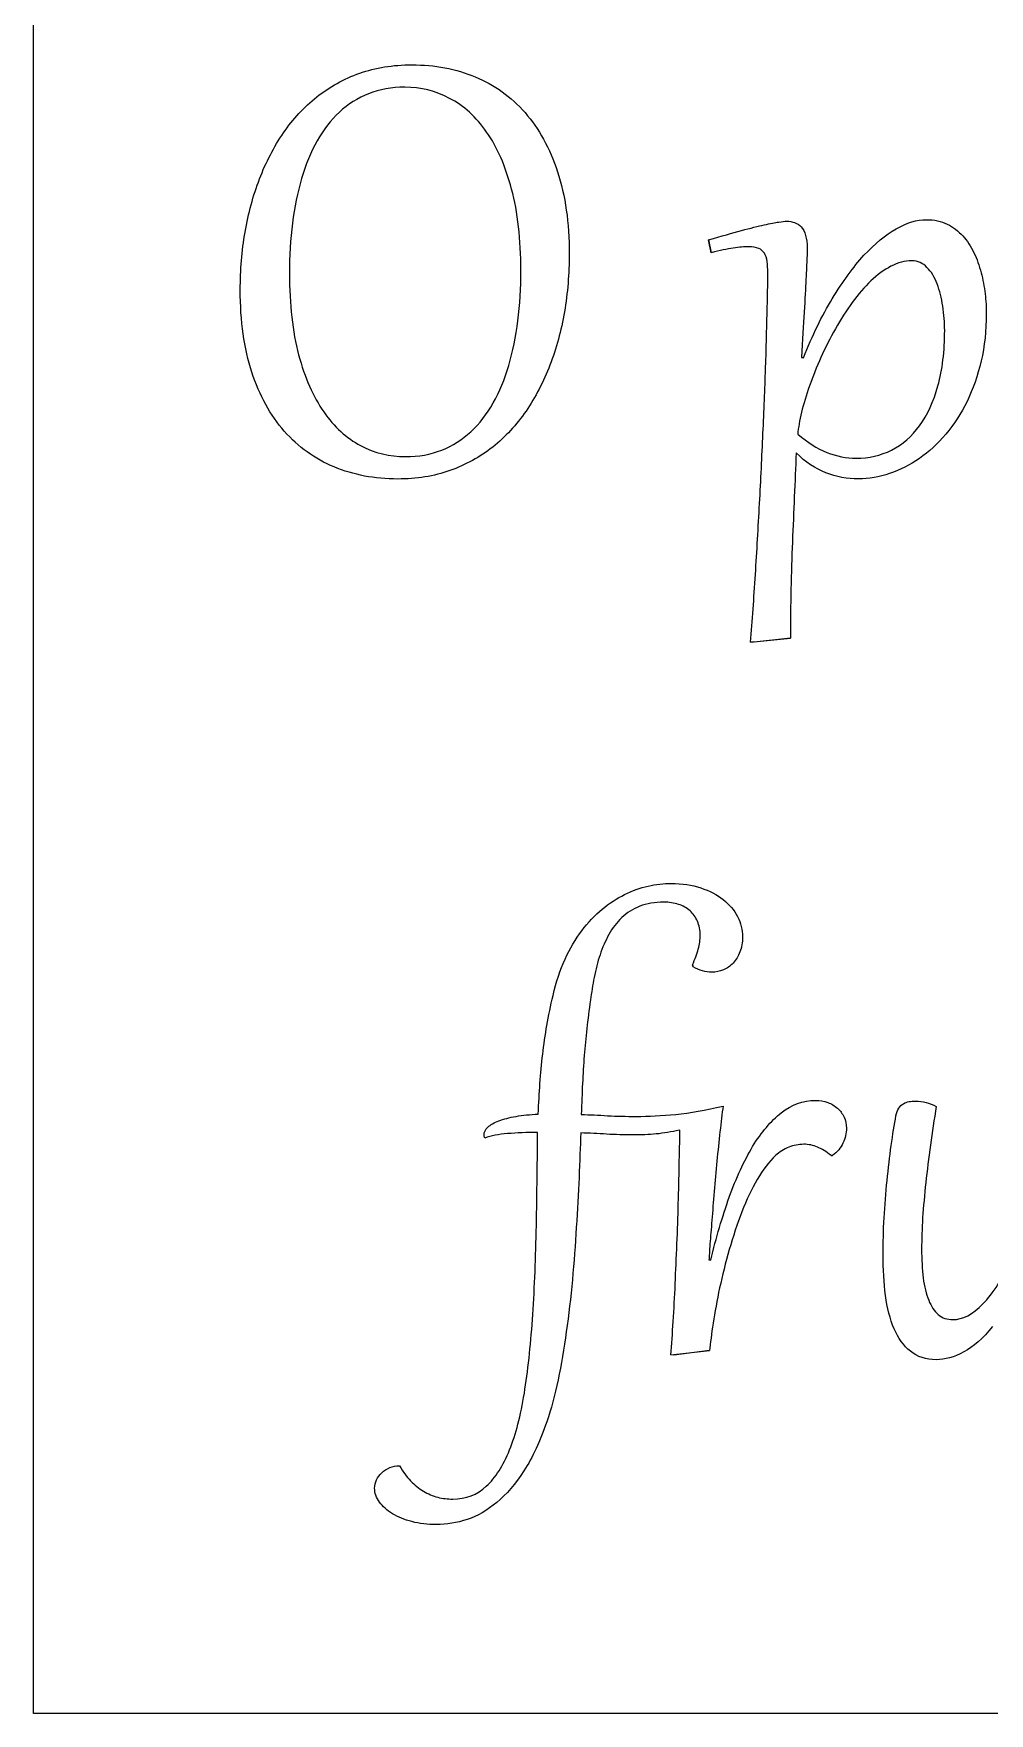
# Model space of a CAD drawing. Extents: x 7 to 168, y 177 to 282.
# Drawn here: x 63.3 to 78.61, y 176.99 to 203.89 of the extents above; entities that cross this region are included whole.
import ezdxf

# ---------------------------------------------------------------- set-up
doc = ezdxf.new("R2010")
doc.units = 0
doc.layers.add('Layer_1', color=7, linetype='CONTINUOUS')

msp = doc.modelspace()

# ---------------------------------------------------------------- linework, layer by layer
at = {"layer": 'Layer_1', "color": 1}
msp.add_lwpolyline([(63.295236, 226.990477), (113.295238, 226.990477), (113.295238, 176.990475), (63.295236, 176.990475), (63.295236, 226.990477)], dxfattribs=at)
at = {"layer": 'Layer_1', "color": 3}
for points in [[(74.149314, 200.384767), (74.107973, 200.588715), (74.107974, 200.588723)], [(75.593499, 198.706324), (75.626571, 198.703501)], [(75.535621, 197.479871), (75.535621, 197.479871)], [(69.251767, 197.118824), (69.251767, 197.118824)], [(69.127744, 196.760534), (69.127744, 196.760534)], [(75.41711, 194.211099), (74.838334, 194.144952), (74.780456, 194.147774)], [(73.859928, 188.947068), (73.848904, 188.980142)], [(71.379462, 186.587837), (71.379458, 186.587857)], [(73.647712, 186.326017), (73.633931, 186.334286)], [(76.092351, 185.923565), (76.070301, 185.923565)], [(74.113487, 184.25345), (74.141049, 184.250628)], [(74.124511, 182.800931), (73.548491, 182.729272), (73.504394, 182.732094)]]:
    msp.add_lwpolyline(points, close=True, dxfattribs=at)
for points in [[(68.518651, 203.259361), (68.77221, 203.349394), (69.050573, 203.39441), (69.353742, 203.39441)], [(69.353742, 203.39441), (69.723056, 203.39441), (70.062054, 203.330101), (70.370734, 203.201483)], [(67.832388, 202.881779), (68.036337, 203.04347), (68.265092, 203.16933), (68.518651, 203.259361)], [(70.370734, 203.201483), (70.679415, 203.072867), (70.944917, 202.881779), (71.16724, 202.628219)], [(67.297709, 202.303003), (67.450212, 202.527165), (67.628438, 202.72009), (67.832388, 202.881779)], [(68.661967, 202.931388), (68.487415, 202.861568), (68.331238, 202.763268), (68.193434, 202.636488)], [(69.243499, 203.036121), (69.030362, 203.036121), (68.836518, 203.00121), (68.661967, 202.931388)], [(69.960079, 202.856974), (69.735918, 202.976405), (69.497058, 203.036121), (69.243499, 203.036121)], [(70.552635, 202.316784), (70.383596, 202.559318), (70.186077, 202.739382), (69.960079, 202.856974)], [(68.193434, 202.636488), (68.057467, 202.509708), (67.938956, 202.356287), (67.8379, 202.176223)], [(71.16724, 202.628219), (71.391401, 202.374661), (71.565034, 202.058632), (71.688138, 201.68013)], [(66.914614, 201.567131), (67.017508, 201.835389), (67.145206, 202.08068), (67.297709, 202.303003)], [(67.8379, 202.176223), (67.736844, 201.99616), (67.653243, 201.794966), (67.587097, 201.572643)], [(70.952266, 201.401766), (70.854885, 201.77108), (70.721674, 202.076086), (70.552635, 202.316784)], [(66.683104, 200.715503), (66.734551, 201.016834), (66.811721, 201.30071), (66.914614, 201.567131)], [(67.587097, 201.572643), (67.522788, 201.352158), (67.474098, 201.113298), (67.441025, 200.856064)], [(71.688138, 201.68013), (71.813081, 201.301629), (71.875552, 200.863413), (71.875552, 200.365483)], [(71.101094, 200.100899), (71.101094, 200.600668), (71.051485, 201.03429), (70.952266, 201.401766)], [(66.605934, 199.789461), (66.605934, 200.105492), (66.631657, 200.414173), (66.683104, 200.715503)], [(67.441025, 200.856064), (67.409789, 200.600668), (67.394172, 200.333328), (67.394172, 200.054045)], [(74.107974, 200.588723), (74.313761, 200.651194), (74.489231, 200.701722), (74.634384, 200.740308)], [(74.634384, 200.740308), (74.779538, 200.778893), (74.900805, 200.80921), (74.998186, 200.831259)], [(74.998186, 200.831259), (75.097405, 200.853307), (75.174575, 200.868006), (75.229697, 200.875357)], [(75.229697, 200.875357), (75.286656, 200.884538), (75.328915, 200.889129), (75.356476, 200.889129)], [(75.356476, 200.889129), (75.402411, 200.889129), (75.445589, 200.881782), (75.486012, 200.867088)], [(75.486012, 200.867088), (75.526434, 200.854218), (75.561344, 200.831251), (75.590743, 200.798186)], [(75.590743, 200.798186), (75.621978, 200.765113), (75.645864, 200.720097), (75.662401, 200.663137)], [(76.59671, 200.343368), (76.769424, 200.530782), (76.94122, 200.672261), (77.112097, 200.767805)], [(77.112097, 200.767805), (77.282973, 200.865186), (77.445582, 200.913877), (77.599922, 200.913877)], [(77.599922, 200.913877), (77.724864, 200.913877), (77.835107, 200.889991), (77.930651, 200.842218)], [(77.930651, 200.842218), (78.026195, 200.796284), (78.108877, 200.733813), (78.178698, 200.654806)], [(74.502092, 200.45918), (74.404711, 200.444486), (74.287118, 200.419682), (74.149314, 200.384767)], [(74.750139, 200.481222), (74.682156, 200.481222), (74.599473, 200.473875), (74.502092, 200.45918)], [(74.909991, 200.453677), (74.869569, 200.47204), (74.816285, 200.481222), (74.750139, 200.481222)], [(75.000942, 200.376506), (74.980731, 200.411417), (74.950414, 200.437141), (74.909991, 200.453677)], [(75.662401, 200.663137), (75.678937, 200.608017), (75.687205, 200.539115), (75.687205, 200.456432)], [(75.687205, 200.456432), (75.687205, 200.428872), (75.685368, 200.374669), (75.681694, 200.293824)], [(78.178698, 200.654806), (78.250356, 200.577635), (78.310071, 200.487603), (78.357843, 200.38471)], [(71.875552, 200.365483), (71.875552, 200.049452), (71.849828, 199.740772), (71.798382, 199.439441)], [(75.045039, 200.244215), (75.03769, 200.297498), (75.022991, 200.341595), (75.000942, 200.376506)], [(75.056063, 200.062314), (75.056063, 200.132134), (75.052388, 200.192767), (75.045039, 200.244215)], [(75.681694, 200.293824), (75.67985, 200.212978), (75.675256, 200.100897), (75.667913, 199.957581)], [(76.089592, 199.648836), (76.256794, 199.924445), (76.425833, 200.155955), (76.59671, 200.343368)], [(77.029415, 200.167044), (76.919172, 200.110086), (76.811684, 200.031997), (76.706954, 199.932777)], [(77.3629, 200.255238), (77.250819, 200.255238), (77.139658, 200.22584), (77.029415, 200.167044)], [(77.605434, 200.150508), (77.539289, 200.220328), (77.458444, 200.255238), (77.3629, 200.255238)], [(78.357843, 200.38471), (78.405615, 200.283654), (78.4442, 200.177085), (78.473598, 200.065004)], [(67.394172, 200.054045), (67.394172, 199.554276), (67.442862, 199.119735), (67.540244, 198.750421)], [(71.051485, 199.296123), (71.084558, 199.551521), (71.101094, 199.81978), (71.101094, 200.100899)], [(75.045039, 199.406367), (75.052388, 199.670951), (75.056063, 199.8896), (75.056063, 200.062314)], [(75.667913, 199.957581), (75.660564, 199.816103), (75.650458, 199.641553), (75.637596, 199.433929)], [(76.706954, 199.932777), (76.60406, 199.835397), (76.504841, 199.720561), (76.409297, 199.588268)], [(77.768043, 199.885925), (77.727621, 199.99433), (77.673418, 200.082525), (77.605434, 200.150508)], [(78.473598, 200.065004), (78.502996, 199.954762), (78.524126, 199.842682), (78.536988, 199.728764)], [(66.790591, 198.472057), (66.667486, 198.850558), (66.605934, 199.289693), (66.605934, 199.789461)], [(75.626571, 198.703501), (75.769887, 199.059956), (75.924228, 199.375067), (76.089592, 199.648836)], [(77.858994, 199.527635), (77.840619, 199.659926), (77.810302, 199.779356), (77.768043, 199.885925)], [(78.536988, 199.728764), (78.54985, 199.614846), (78.556281, 199.508277), (78.556281, 199.409057)], [(71.798382, 199.439441), (71.746935, 199.138109), (71.669765, 198.853313), (71.566871, 198.585056)], [(75.020235, 198.527177), (75.031258, 198.850557), (75.039526, 199.14362), (75.045039, 199.406367)], [(75.637596, 199.433929), (75.626572, 199.228142), (75.611873, 198.985607), (75.593499, 198.706324)], [(76.409297, 199.588268), (76.313753, 199.455977), (76.223722, 199.315418), (76.139202, 199.166589)], [(77.889311, 199.141784), (77.889311, 199.266726), (77.879205, 199.395343), (77.858994, 199.527635)], [(78.556281, 199.409057), (78.556281, 199.138963), (78.52872, 198.886323), (78.473598, 198.651138)], [(70.905413, 198.579544), (70.971559, 198.801867), (71.020249, 199.040727), (71.051485, 199.296123)], [(76.139202, 199.166589), (76.054682, 199.019598), (75.977512, 198.867095), (75.907691, 198.709081)], [(77.781823, 198.254328), (77.853481, 198.509724), (77.889311, 198.805543), (77.889311, 199.141784)], [(67.540244, 198.750421), (67.639462, 198.382945), (67.773591, 198.077939), (67.942631, 197.835403)], [(70.657366, 197.978721), (70.758422, 198.158784), (70.841104, 198.359059), (70.905413, 198.579544)], [(71.566871, 198.585056), (71.463978, 198.318636), (71.336279, 198.073345), (71.183777, 197.849184)], [(75.907691, 198.709081), (75.837871, 198.552903), (75.776318, 198.400399), (75.723034, 198.251571)], [(78.473598, 198.651138), (78.418477, 198.415953), (78.343144, 198.20006), (78.2476, 198.00346)], [(67.311489, 197.526722), (67.089166, 197.780282), (66.915533, 198.095393), (66.790591, 198.472057)], [(74.978894, 197.488137), (74.99543, 197.857451), (75.00921, 198.203798), (75.020235, 198.527177)], [(75.723034, 198.251571), (75.671588, 198.102743), (75.629328, 197.962184), (75.596255, 197.829891)], [(77.486923, 197.614917), (77.613703, 197.787631), (77.712003, 198.000768), (77.781823, 198.254328)], [(67.942631, 197.835403), (68.11167, 197.594707), (68.30827, 197.414643), (68.532431, 197.295213)], [(70.299076, 197.518456), (70.43688, 197.645234), (70.55631, 197.798656), (70.657366, 197.978721)], [(71.183777, 197.849184), (71.031274, 197.62686), (70.853047, 197.434854), (70.649098, 197.273165)], [(75.596255, 197.829891), (75.565019, 197.6976), (75.544808, 197.580927), (75.535621, 197.479871)], [(78.2476, 198.00346), (78.152056, 197.808697), (78.039057, 197.634145), (77.908603, 197.479806)], [(68.110751, 196.953458), (67.802071, 197.082076), (67.53565, 197.273164), (67.311489, 197.526722)], [(69.833299, 197.223553), (70.007851, 197.293375), (70.16311, 197.391676), (70.299076, 197.518456)], [(74.923772, 196.366414), (74.943983, 196.746753), (74.962357, 197.120661), (74.978894, 197.488137)], [(75.535621, 197.479871), (75.691799, 197.347578), (75.847058, 197.250196), (76.001398, 197.187725)], [(77.037683, 197.223553), (77.212234, 197.311748), (77.361981, 197.442202), (77.486923, 197.614917)], [(77.908603, 197.479806), (77.778148, 197.325464), (77.63667, 197.19501), (77.484167, 197.088442)], [(68.532431, 197.295213), (68.758429, 197.17762), (68.998208, 197.118824), (69.251767, 197.118824)], [(69.251767, 197.118824), (69.464904, 197.118824), (69.658748, 197.153734), (69.833299, 197.223553)], [(70.649098, 197.273165), (70.445148, 197.111475), (70.216394, 196.985613), (69.962835, 196.89558)], [(76.469931, 197.094019), (76.675718, 197.094019), (76.864969, 197.137197), (77.037683, 197.223553)], [(69.127744, 196.760534), (68.758429, 196.760534), (68.419432, 196.824842), (68.110751, 196.953458)], [(75.510816, 197.179391), (75.490605, 196.718208), (75.470394, 196.242326), (75.450182, 195.751745)], [(75.987617, 196.859687), (75.818578, 196.923996), (75.659644, 197.030564), (75.510816, 197.179391)], [(76.001398, 197.187725), (76.157576, 197.125255), (76.313754, 197.094019), (76.469931, 197.094019)], [(77.484167, 197.088442), (77.333501, 196.983712), (77.174568, 196.903785), (77.007366, 196.848664)], [(69.962835, 196.89558), (69.709276, 196.805549), (69.430912, 196.760534), (69.127744, 196.760534)], [(76.508516, 196.763224), (76.33029, 196.763224), (76.156657, 196.795378), (75.987617, 196.859687)], [(77.007366, 196.848664), (76.842001, 196.791704), (76.675718, 196.763224), (76.508516, 196.763224)], [(74.857626, 195.230912), (74.881512, 195.607575), (74.903561, 195.986076), (74.923772, 196.366414)], [(75.450182, 195.751745), (75.429971, 195.259325), (75.418947, 194.745777), (75.41711, 194.211099)], [(74.780456, 194.147774), (74.808017, 194.491365), (74.83374, 194.852411), (74.857626, 195.230912)], [(72.763009, 190.104608), (72.886114, 190.167081), (73.011056, 190.212097), (73.137836, 190.239657)], [(73.137836, 190.239657), (73.264615, 190.269055), (73.388638, 190.283754), (73.509906, 190.283754)], [(73.509906, 190.283754), (73.684457, 190.283754), (73.841554, 190.259868), (73.981195, 190.212095)], [(73.981195, 190.212095), (74.122673, 190.166161), (74.243022, 190.10369), (74.342241, 190.024683)], [(72.401963, 189.870344), (72.519556, 189.965887), (72.639904, 190.043975), (72.763009, 190.104608)], [(73.391396, 189.983354), (73.244405, 189.983354), (73.115788, 189.961305), (73.005545, 189.917207)], [(73.625662, 189.947523), (73.554004, 189.97141), (73.475915, 189.983354), (73.391396, 189.983354)], [(73.810319, 189.845551), (73.758872, 189.891485), (73.69732, 189.925476), (73.625662, 189.947523)], [(74.342241, 190.024683), (74.44146, 189.947514), (74.517711, 189.856563), (74.570995, 189.75183)], [(72.076746, 189.525832), (72.177802, 189.659961), (72.286208, 189.774798), (72.401963, 189.870344)], [(72.716157, 189.735306), (72.635312, 189.658135), (72.56641, 189.568104), (72.509451, 189.465211)], [(73.005545, 189.917207), (72.895302, 189.873111), (72.798839, 189.812477), (72.716157, 189.735306)], [(73.92883, 189.677428), (73.90127, 189.743575), (73.861766, 189.799616), (73.810319, 189.845551)], [(73.972927, 189.45143), (73.972927, 189.53595), (73.958228, 189.611283), (73.92883, 189.677428)], [(74.570995, 189.75183), (74.624279, 189.648938), (74.650921, 189.540532), (74.650921, 189.426614)], [(71.809407, 189.068325), (71.888414, 189.241039), (71.977527, 189.393542), (72.076746, 189.525832)], [(72.509451, 189.465211), (72.45433, 189.364155), (72.407476, 189.255749), (72.368891, 189.139995)], [(73.942611, 189.230944), (73.962822, 189.309951), (73.972927, 189.383446), (73.972927, 189.45143)], [(74.650921, 189.426614), (74.650921, 189.336583), (74.637141, 189.256657), (74.60958, 189.186835)], [(72.368891, 189.139995), (72.330306, 189.024239), (72.299071, 188.90389), (72.275184, 188.778948)], [(73.848904, 188.980142), (73.891164, 189.070174), (73.9224, 189.153775), (73.942611, 189.230944)], [(74.60958, 189.186835), (74.583857, 189.117016), (74.548028, 189.057301), (74.502093, 189.007692)], [(71.616481, 188.489549), (71.666091, 188.704523), (71.730399, 188.897449), (71.809407, 189.068325)], [(74.008756, 188.880923), (73.957309, 188.895618), (73.9077, 188.917666), (73.859928, 188.947068)], [(74.157584, 188.861619), (74.109812, 188.861619), (74.060202, 188.868054), (74.008756, 188.880923)], [(74.344997, 188.897448), (74.286201, 188.873562), (74.22373, 188.861619), (74.157584, 188.861619)], [(74.502093, 189.007692), (74.456159, 188.959919), (74.403793, 188.923171), (74.344997, 188.897448)], [(72.275184, 188.778948), (72.251298, 188.655843), (72.231087, 188.535494), (72.214551, 188.417901)], [(71.517263, 188.009991), (71.544823, 188.164331), (71.577896, 188.324184), (71.616481, 188.489549)], [(72.214551, 188.417901), (72.192502, 188.256212), (72.17321, 188.102791), (72.156673, 187.957636)], [(71.451117, 187.546969), (71.469491, 187.701311), (71.49154, 187.855652), (71.517263, 188.009991)], [(72.156673, 187.957636), (72.141973, 187.81432), (72.128193, 187.670086), (72.115332, 187.524933)], [(71.40702, 187.081192), (71.418043, 187.239209), (71.432742, 187.394468), (71.451117, 187.546969)], [(72.115332, 187.524933), (72.104308, 187.381617), (72.095121, 187.232789), (72.08777, 187.078449)], [(71.379458, 186.587857), (71.386807, 186.760571), (71.395994, 186.925016), (71.40702, 187.081192)], [(72.08777, 187.078449), (72.080421, 186.925946), (72.07399, 186.760581), (72.068477, 186.582356)], [(73.581563, 186.585091), (73.809399, 186.60714), (74.062039, 186.651237), (74.339484, 186.717383)], [(74.339484, 186.717383), (74.322948, 186.596115), (74.306412, 186.45923), (74.289875, 186.306727)], [(75.27104, 186.609828), (75.438242, 186.74212), (75.621062, 186.808267), (75.819499, 186.808267)], [(75.819499, 186.808267), (75.88932, 186.808267), (75.954547, 186.797242), (76.015181, 186.775193)], [(76.015181, 186.775193), (76.075814, 186.753144), (76.12818, 186.721908), (76.172277, 186.681487)], [(77.153435, 186.684306), (77.175483, 186.715542), (77.200288, 186.739429), (77.227849, 186.755965)], [(77.227849, 186.755965), (77.25541, 186.772503), (77.285726, 186.783528), (77.318799, 186.789039)], [(77.318799, 186.789039), (77.351872, 186.794551), (77.384945, 186.797308), (77.418018, 186.797308)], [(77.418018, 186.797308), (77.480489, 186.797308), (77.538367, 186.789961), (77.591651, 186.775266)], [(77.591651, 186.775266), (77.646772, 186.760572), (77.700975, 186.739442), (77.754259, 186.711876)], [(70.571932, 186.381132), (70.614191, 186.419715), (70.672988, 186.452788), (70.74832, 186.48035)], [(70.74832, 186.48035), (70.82549, 186.509748), (70.91736, 186.533633), (71.023928, 186.552006)], [(71.023928, 186.552006), (71.130496, 186.570388), (71.249008, 186.582332), (71.379462, 186.587837)], [(72.068477, 186.582356), (72.206281, 186.578687), (72.346841, 186.572253), (72.490157, 186.563052)], [(72.490157, 186.563052), (72.63531, 186.555696), (72.788732, 186.552017), (72.950422, 186.552017)], [(72.950422, 186.552017), (73.145185, 186.552017), (73.355565, 186.563042), (73.581563, 186.585091)], [(74.813531, 186.069637), (74.953173, 186.29931), (75.105676, 186.479373), (75.27104, 186.609828)], [(76.172277, 186.681487), (76.216374, 186.642901), (76.251285, 186.596048), (76.277008, 186.540926)], [(76.277008, 186.540926), (76.302731, 186.487642), (76.315593, 186.428846), (76.315593, 186.364537)], [(77.032167, 186.083483), (77.057891, 186.261708), (77.083614, 186.420642), (77.109337, 186.560284)], [(77.109337, 186.560284), (77.118525, 186.611731), (77.133224, 186.653072), (77.153435, 186.684306)], [(77.754259, 186.711876), (77.721186, 186.504251), (77.689951, 186.297545), (77.660553, 186.091758)], [(70.511298, 186.257106), (70.511298, 186.301204), (70.531509, 186.342546), (70.571932, 186.381132)], [(70.522321, 186.204743), (70.514972, 186.221281), (70.511298, 186.238736), (70.511298, 186.257106)], [(70.888879, 186.276399), (70.743726, 186.265374), (70.62154, 186.241488), (70.522321, 186.204743)], [(71.368437, 186.295703), (71.195723, 186.293822), (71.03587, 186.287387), (70.888879, 186.276399)], [(71.346387, 184.708203), (71.35741, 185.213484), (71.36476, 185.742651), (71.368437, 186.295703)], [(72.060211, 186.287434), (72.052862, 186.068785), (72.043675, 185.830844), (72.03265, 185.573612)], [(72.473623, 186.26813), (72.335819, 186.277312), (72.198015, 186.283746), (72.060211, 186.287434)], [(72.898059, 186.254357), (72.754743, 186.254357), (72.613264, 186.258948), (72.473623, 186.26813)], [(73.270129, 186.270896), (73.148862, 186.25987), (73.024838, 186.254357), (72.898059, 186.254357)], [(73.633931, 186.334286), (73.512664, 186.303049), (73.391396, 186.281919), (73.270129, 186.270896)], [(73.636688, 185.769291), (73.642201, 185.967727), (73.645876, 186.153302), (73.647712, 186.326017)], [(74.289875, 186.306727), (74.273339, 186.156061), (74.256802, 185.998965), (74.240266, 185.835438)], [(76.315593, 186.364537), (76.315593, 186.281855), (76.297219, 186.201929), (76.260471, 186.124758)], [(74.438705, 185.256595), (74.550785, 185.568951), (74.675728, 185.839965), (74.813531, 186.069637)], [(75.180088, 185.923565), (75.075357, 185.828021), (74.977976, 185.701242), (74.887944, 185.543228)], [(75.392306, 186.058614), (75.315136, 186.027377), (75.244397, 185.982361), (75.180088, 185.923565)], [(75.632085, 186.105465), (75.549403, 186.105465), (75.469476, 186.089848), (75.392306, 186.058614)], [(75.849815, 186.061368), (75.781832, 186.090766), (75.709255, 186.105465), (75.632085, 186.105465)], [(76.070301, 185.923565), (75.993131, 185.987874), (75.919635, 186.033808), (75.849815, 186.061368)], [(76.260471, 186.124758), (76.225561, 186.049426), (76.169521, 185.982361), (76.092351, 185.923565)], [(76.966021, 185.524), (76.986233, 185.7206), (77.008281, 185.907094), (77.032167, 186.083483)], [(77.660553, 186.091758), (77.632992, 185.885971), (77.608187, 185.685697), (77.586139, 185.490935)], [(73.622908, 185.154684), (73.62842, 185.365984), (73.633014, 185.570853), (73.636688, 185.769291)], [(74.240266, 185.835438), (74.225566, 185.673749), (74.210866, 185.511141), (74.196168, 185.347614)], [(72.03265, 185.573612), (72.021626, 185.316378), (72.006927, 185.049957), (71.988552, 184.77435)], [(74.887944, 185.543228), (74.797912, 185.38705), (74.71523, 185.213417), (74.639897, 185.022328)], [(76.919168, 184.925932), (76.93203, 185.129881), (76.947648, 185.329237), (76.966021, 185.524)], [(77.586139, 185.490935), (77.565927, 185.29801), (77.549391, 185.111516), (77.536529, 184.931452)], [(73.600858, 184.509764), (73.610045, 184.728413), (73.617395, 184.943386), (73.622908, 185.154684)], [(74.141049, 184.250628), (74.229243, 184.610755), (74.328462, 184.946077), (74.438705, 185.256595)], [(74.196168, 185.347614), (74.183307, 185.185923), (74.171364, 185.03342), (74.160339, 184.890104)], [(74.160339, 184.890104), (74.149316, 184.748626), (74.13921, 184.621847), (74.130022, 184.509767)], [(74.639897, 185.022328), (74.566402, 184.831241), (74.499337, 184.630047), (74.438704, 184.418747)], [(76.902633, 184.333375), (76.902633, 184.5263), (76.908145, 184.723819), (76.919168, 184.925932)], [(77.536529, 184.931452), (77.525506, 184.751389), (77.519994, 184.583268), (77.519994, 184.42709)], [(71.285753, 183.299849), (71.316989, 183.735309), (71.3372, 184.20476), (71.346387, 184.708203)], [(71.988552, 184.77435), (71.972016, 184.498741), (71.950886, 184.21854), (71.925163, 183.933746)], [(73.573296, 183.870353), (73.582483, 184.079815), (73.59167, 184.292952), (73.600858, 184.509764)], [(74.130022, 184.509767), (74.122673, 184.397685), (74.117162, 184.312246), (74.113487, 184.25345)], [(74.438704, 184.418747), (74.379907, 184.209286), (74.328461, 184.004418), (74.284363, 183.804144)], [(76.941218, 183.685695), (76.915495, 183.889646), (76.902633, 184.105539), (76.902633, 184.333375)], [(77.519994, 184.42709), (77.519994, 184.25805), (77.528262, 184.103709), (77.544798, 183.964068)], [(78.501157, 183.5479), (78.664684, 183.71694), (78.820862, 183.96315), (78.96969, 184.286529)], [(71.925163, 183.933746), (71.899439, 183.650788), (71.867285, 183.374262), (71.8287, 183.104168)], [(73.540223, 183.269527), (73.553084, 183.462454), (73.564109, 183.66273), (73.573296, 183.870353)], [(74.284363, 183.804144), (74.242104, 183.605706), (74.207193, 183.418292), (74.179632, 183.241903)], [(77.544798, 183.964068), (77.563173, 183.826264), (77.592571, 183.707753), (77.632993, 183.608535)], [(77.079022, 183.151017), (77.014713, 183.305358), (76.968779, 183.483584), (76.941218, 183.685695)], [(77.632993, 183.608535), (77.673415, 183.509315), (77.724862, 183.432145), (77.787333, 183.377023)], [(78.0216, 183.297098), (78.177778, 183.297098), (78.33763, 183.380698), (78.501157, 183.5479)], [(71.156218, 182.117491), (71.213176, 182.472106), (71.256355, 182.866226), (71.285753, 183.299849)], [(73.504394, 182.732094), (73.517255, 182.897458), (73.529198, 183.076602), (73.540223, 183.269527)], [(74.179632, 183.241903), (74.153909, 183.067351), (74.135535, 182.92036), (74.124511, 182.800931)], [(77.787333, 183.377023), (77.851642, 183.323739), (77.929731, 183.297098), (78.0216, 183.297098)], [(71.8287, 183.104168), (71.791952, 182.834072), (71.747855, 182.576837), (71.696408, 182.332465)], [(77.340849, 182.789972), (77.232443, 182.878167), (77.145167, 182.998515), (77.079022, 183.151017)], [(78.655497, 183.186847), (78.502994, 182.995759), (78.349573, 182.859791), (78.195233, 182.778946)], [(77.75426, 182.654923), (77.588896, 182.654923), (77.451092, 182.69994), (77.340849, 182.789972)], [(78.195233, 182.778946), (78.040892, 182.696264), (77.893902, 182.654923), (77.75426, 182.654923)], [(71.696408, 182.332465), (71.644962, 182.086256), (71.585247, 181.863014), (71.517264, 181.66274)], [(70.919195, 181.210742), (71.020251, 181.460627), (71.099259, 181.762876), (71.156218, 182.117491)], [(71.517264, 181.66274), (71.408858, 181.348546), (71.286672, 181.086718), (71.150705, 180.877256)], [(70.547125, 180.629211), (70.695953, 180.765177), (70.819976, 180.95902), (70.919195, 181.210742)], [(68.788748, 180.731184), (68.808959, 180.773444), (68.837439, 180.81111), (68.874186, 180.844183)], [(68.874186, 180.844183), (68.909097, 180.877257), (68.951356, 180.904818), (69.000966, 180.926866)], [(69.000966, 180.926866), (69.048738, 180.947078), (69.101103, 180.957185), (69.158062, 180.957185)], [(69.158062, 180.957185), (69.211346, 180.861639), (69.270143, 180.780794), (69.334451, 180.714649)], [(71.150705, 180.877256), (71.014739, 180.665959), (70.869586, 180.49692), (70.715245, 180.37014)], [(68.758431, 180.598892), (68.758431, 180.64299), (68.768537, 180.687088), (68.788748, 180.731184)], [(68.835601, 180.375652), (68.784154, 180.445472), (68.758431, 180.519885), (68.758431, 180.598892)], [(69.334451, 180.714649), (69.398759, 180.646665), (69.467661, 180.591543), (69.541157, 180.549283)], [(69.541157, 180.549283), (69.614652, 180.505187), (69.690903, 180.473033), (69.769911, 180.452822)], [(70.00969, 180.422503), (70.220989, 180.422503), (70.400134, 180.491406), (70.547125, 180.629211)], [(69.042307, 180.188239), (68.954112, 180.241523), (68.88521, 180.303994), (68.835601, 180.375652)], [(69.769911, 180.452822), (69.848919, 180.43261), (69.928845, 180.422503), (70.00969, 180.422503)], [(70.715245, 180.37014), (70.562742, 180.241522), (70.404727, 180.150571), (70.2412, 180.097287)], [(69.3565, 180.061459), (69.235232, 180.092694), (69.130501, 180.134954), (69.042307, 180.188239)], [(69.747862, 180.014605), (69.606384, 180.014605), (69.47593, 180.030223), (69.3565, 180.061459)], [(70.2412, 180.097287), (70.075836, 180.042166), (69.91139, 180.014605), (69.747862, 180.014605)]]:
    msp.add_open_spline(points, degree=3, dxfattribs=at)

doc.saveas('drawing.dxf')
